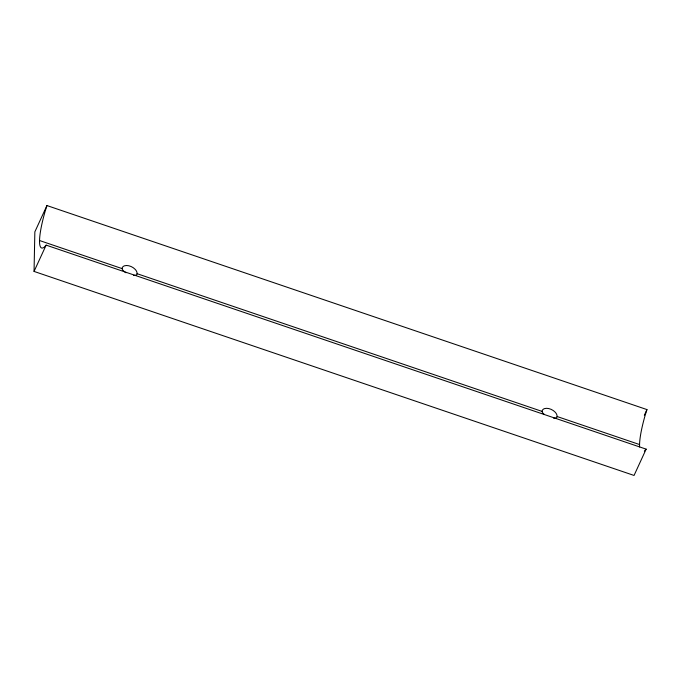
<?xml version="1.0" encoding="UTF-8"?>
<svg xmlns="http://www.w3.org/2000/svg" width="681" height="681" viewBox="0 0 681 681"><rect width="100%" height="100%" fill="white"/><g stroke="black" fill="none" stroke-linecap="round" stroke-linejoin="round"><path stroke-width="1.02" d="M46.946 205.551L45.082 211.519A48.334 8.768 -71.2 0 0 44.359 247.092L46.146 245.126L646.15 449.145L634.054 475.449L34.05 271.421L34.85 231.855L46.946 205.551L646.95 409.579L645.086 415.546A48.334 8.768 -71.2 0 0 639.604 446.974M34.05 271.421L46.146 245.126M644.354 415.214L646.95 409.579M644.362 451.111L646.15 449.145M39.558 240.538L122.061 268.586A8.163 3.039 23 0 0 124.47 271.702A8.019 2.979 23 0 0 126.07 272.766M122.061 268.586A8.163 4.861 26.6 0 1 124.589 265.777A8.019 4.767 26.6 0 1 135.196 269.378A8.163 4.861 26.6 0 1 137.06 273.685L542.059 411.401A8.163 3.039 23 0 0 544.468 414.516M542.059 411.401A8.163 4.861 26.6 0 1 544.587 408.591A8.019 4.767 26.6 0 1 555.202 412.192A8.163 4.861 26.6 0 1 557.058 416.5L639.561 444.557M137.06 273.685A8.163 3.039 23 0 1 135.076 275.311A8.019 2.979 23 0 1 133.57 275.32M557.058 416.5A8.163 3.039 23 0 1 555.075 418.125A8.019 2.979 23 0 1 553.576 418.134"/></g></svg>
